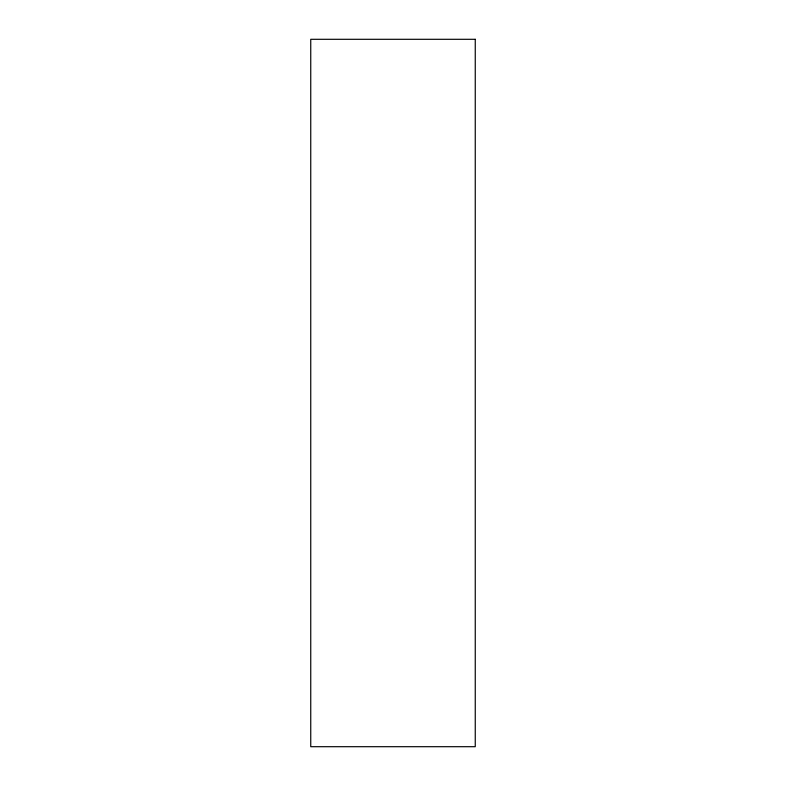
<?xml version="1.0" encoding="UTF-8"?>
<svg xmlns="http://www.w3.org/2000/svg" width="786" height="786" viewBox="0 0 786 786"><rect width="100%" height="100%" fill="white"/><g stroke="black" fill="none" stroke-linecap="round" stroke-linejoin="round"><path stroke-width="1.18" d="M475.255 39.3L310.745 39.3L310.745 746.7L475.255 746.7L475.255 39.3"/></g></svg>
